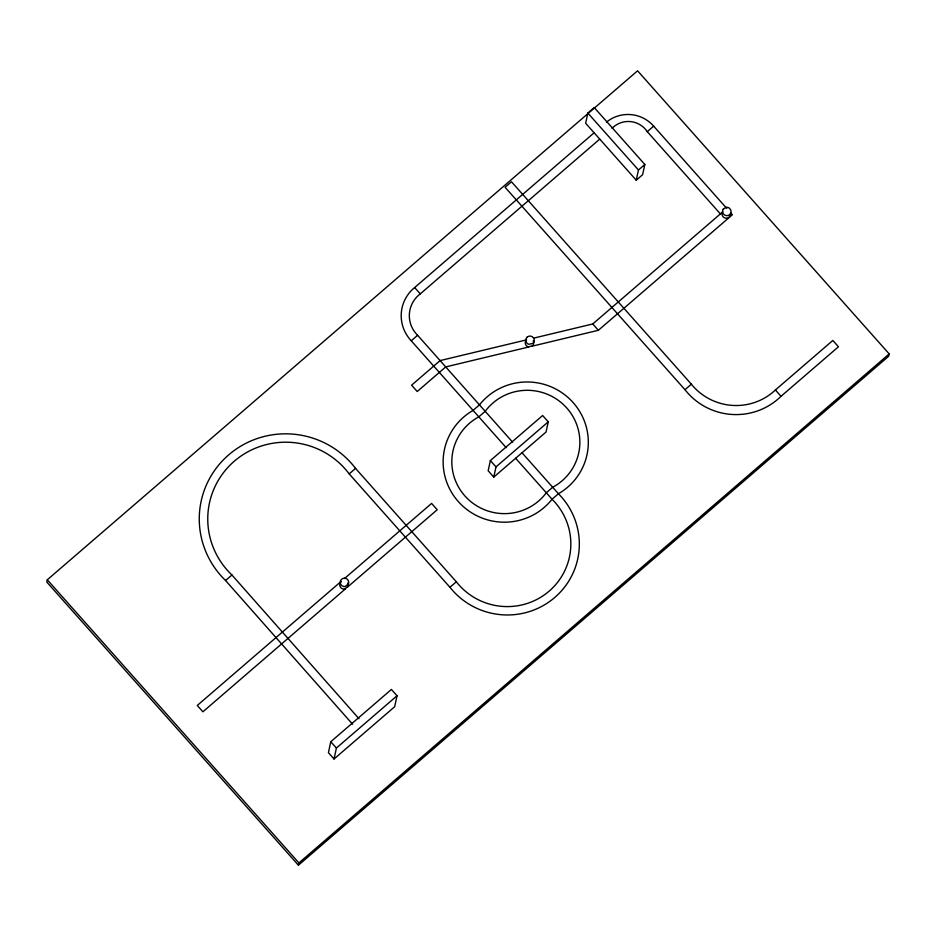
<?xml version="1.0" encoding="UTF-8"?>
<svg xmlns="http://www.w3.org/2000/svg" width="936" height="936" viewBox="0 0 936 936"><rect width="100%" height="100%" fill="white"/><g stroke="black" fill="none" stroke-linecap="round" stroke-linejoin="round"><path stroke-width="1.4" d="M47.291 579.793L46.8 582.075L298.42 865.203L888.709 356.206L889.2 353.925L637.58 70.797L47.291 579.793L298.912 862.922L298.42 865.203M330.782 741.733L328.419 752.673L334.035 759.002L394.664 706.727L397.028 695.776L391.4 689.458L330.782 741.733L336.398 748.051L334.035 759.002M490.37 460.57L488.159 470.785L493.787 477.103L546.039 432.058L548.239 421.844L542.623 415.514L490.37 460.57L495.998 466.888L493.787 477.103M587.843 113.057L585.644 123.259L636.246 180.203L642.622 174.704L644.834 164.49L594.231 107.546L587.843 113.057L638.457 169.989L636.246 180.203M722.709 211.688L722.218 212.659A4.259 4.189 12.2 0 0 725.423 218.135A4.259 4.189 12.2 0 0 730.49 214.321M526.512 339.803L525.821 340.657A4.259 4.189 12.2 0 0 528.302 346.858L532.432 345.864A4.259 4.189 12.2 0 0 533.192 340.821M506.224 447.689L411.232 340.786A37.183 36.609 12.2 0 1 414.648 287.551L594.114 132.795M512.612 442.178L417.608 335.287A27.951 27.518 12.2 0 1 420.264 293.881L599.742 139.125M612.05 128.337A22.546 22.195 12.2 0 1 647.279 131.66L653.667 126.149L726.757 208.4M411.232 340.786L417.608 335.287M638.457 169.989L644.834 164.49M352.591 724.23L225.553 580.507L231.929 574.996A78.472 77.255 12.2 0 1 234.328 461.179A78.472 77.255 12.2 0 1 349.186 473.897L449.947 587.281A72.458 71.335 12.2 0 0 554.791 597.449A72.458 71.335 12.2 0 0 558.429 493.74A60.852 59.904 12.2 0 0 573.136 402.585A60.852 59.904 12.2 0 0 479.466 404.878L473.078 410.389A60.863 59.916 12.2 0 0 458.324 501.591A60.863 59.916 12.2 0 0 552.053 499.239L558.429 493.74L522.019 452.767M349.186 473.897L355.563 468.398L456.323 581.782A63.964 62.969 12.2 0 0 549.163 591.131A63.964 62.969 12.2 0 0 552.053 499.239L515.631 458.266M533.543 338.165L592.745 323.961L722.522 212.062M531.917 346.238L598.373 330.291L732.385 214.73L730.688 212.823M341.16 581.396L197.274 705.463L202.901 711.793L345.583 588.756M344.483 578.53L431.59 503.416L437.217 509.746L347.548 587.059M495.998 466.888L548.239 421.844M449.947 587.281L456.323 581.782M691.376 384.205L511.489 181.783L505.101 187.282L684.988 389.704L691.376 384.205A56.967 56.09 12.2 0 0 775.406 389.973L781.022 396.302L838.457 346.776L832.829 340.447L775.406 389.973M336.398 748.051L397.028 695.776M298.912 862.922L889.2 353.925M526.465 339.873L440.107 360.594L411.594 385.176L417.222 391.505L445.723 366.924L528.922 346.952M647.279 131.66L720.381 213.911M592.745 323.961L598.373 330.291M414.648 287.551L420.264 293.881M231.929 574.996L358.979 718.719M225.553 580.507A86.954 85.609 12.2 0 1 228.712 454.849A86.954 85.609 12.2 0 1 355.563 468.398M606.493 122.136A33.719 33.205 12.2 0 1 653.667 126.149M781.022 396.302A64.046 63.051 12.2 0 1 684.988 389.704M341.102 581.759A4.259 4.189 12.2 0 0 344.752 589.036L347.946 586.287A4.259 4.189 12.2 0 0 347.724 583.081M348.496 583.725L345.302 586.486A4.259 4.189 12.2 0 1 340.213 582.438A4.259 4.189 12.2 0 1 345.103 578.226A4.259 4.189 12.2 0 1 348.496 583.725M723.259 209.137L722.767 210.109A4.259 4.189 12.2 0 0 727.085 215.654A4.259 4.189 12.2 0 0 730.606 209.641L729.156 208.003A4.259 4.189 12.2 0 0 725.962 207.359L723.259 209.137M527.062 337.252L526.371 338.107A4.259 4.189 12.2 0 0 528.852 344.308L532.982 343.313A4.259 4.189 12.2 0 0 532.21 336.703L531.192 336.258A4.259 4.189 12.2 0 0 527.062 337.252M485.199 411.337L478.811 416.836A52.311 51.492 12.2 0 0 464.876 495.916A52.311 51.492 12.2 0 0 546.296 492.781L552.685 487.27A52.346 51.538 12.2 0 0 566.806 408.037A52.346 51.538 12.2 0 0 485.199 411.337"/></g></svg>
